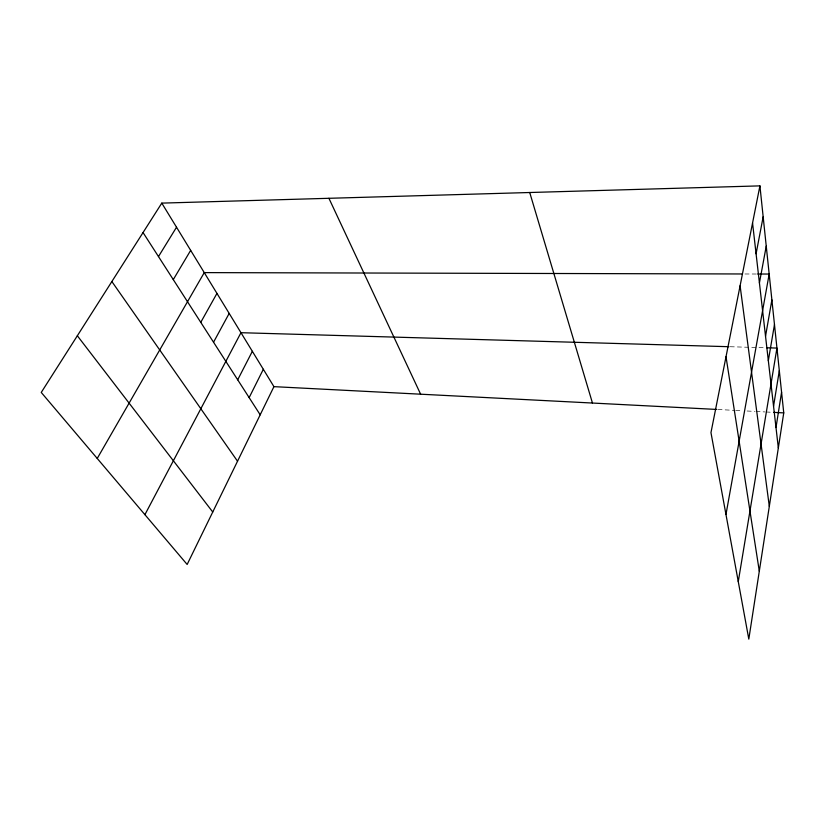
<?xml version="1.0" encoding="UTF-8"?>
<svg xmlns="http://www.w3.org/2000/svg" width="825" height="825" viewBox="0 0 825 825"><rect width="100%" height="100%" fill="white"/><g stroke="black" fill="none" stroke-linecap="round" stroke-linejoin="round"><path stroke-width="0.62" stroke-dasharray="4.12 3.09" d="M744.975 273.983L756.432 274.013M730.177 346.737L765.569 347.758M717.956 409.509L734.436 410.355M735.704 410.417L742.046 410.747M747.099 411.005L754.679 411.397M755.947 411.469L764.796 411.923M766.054 411.984L772.375 412.314"/><path stroke-width="1.24" d="M759.918 185.873L783.75 412.892L748.811 639.127L710.964 432.62L759.918 185.873L161.793 203.115L41.25 392.442L187.151 564.465L273.931 386.647L161.793 203.115M775.995 427.556L781.574 392.205M773.551 406.251L779.316 370.621M738.272 581.604L776.944 348.078L766.837 347.789M768.333 360.669L774.479 324.524M765.528 336.26L771.891 299.867M725.969 514.511L769.178 274.044L757.711 274.013M759.423 282.944L766.25 246.128M756.082 253.77L763.166 216.769M249.15 397.619L263.33 369.28M237.703 379.809L252.347 351.316M144.911 514.666L240.972 332.702L728.908 346.706M213.541 342.22L229.185 313.397M200.764 322.348L216.954 293.391M97.237 458.452L204.26 272.611L742.428 273.972M173.281 279.603L190.668 250.367M158.483 256.565L176.529 227.226M273.931 386.647L716.688 409.437M773.644 412.376L783.75 412.892M77.344 335.754L212.747 512.016M111.86 281.531L237.538 461.227M143.045 232.557L260.195 414.8M328.917 198.289L420.626 394.195M529.722 192.503L592.463 403.043M726.021 356.74L759.299 571.189M740.097 285.78L769.312 506.375M752.555 223.018L778.336 447.954"/></g></svg>
